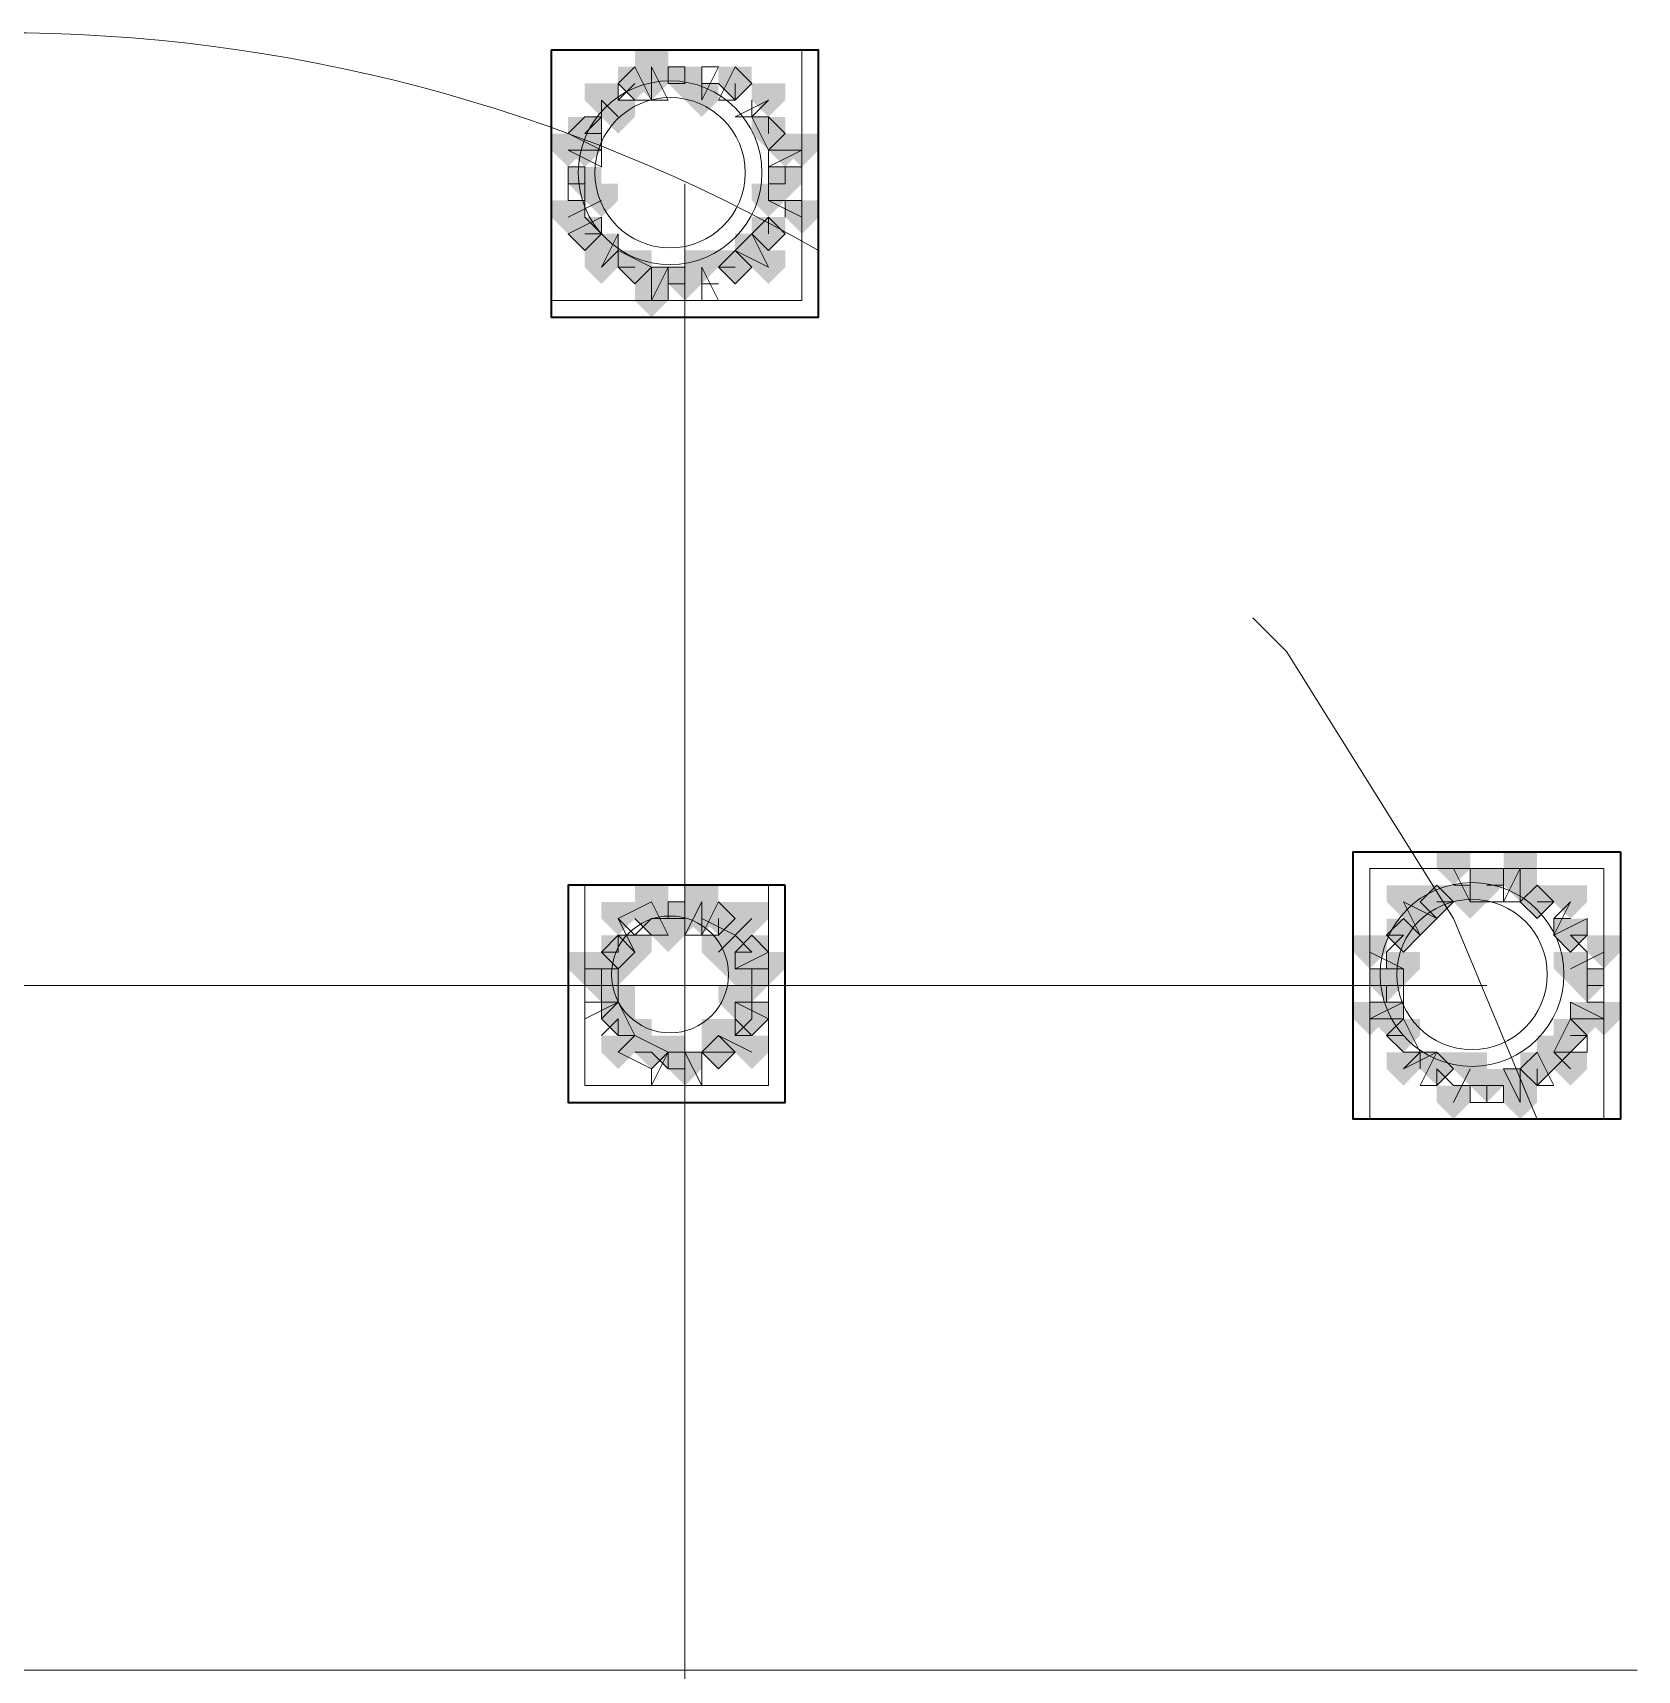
# Model space of a CAD drawing. Header units: millimetres. Extents: x 2315 to 4619, y 1334 to 1897.
# Drawn here: x 4032.16 to 4038.02, y 1541.7 to 1547.68 of the extents above; entities that cross this region are included whole.
import ezdxf

# ---------------------------------------------------------------- set-up
doc = ezdxf.new("R2010")
doc.units = ezdxf.units.MM
for name, color, linetype, true_color in [('PDF_10', 7, 'Continuous', 0x00b85c), ('PDF_AXIS', 7, 'Continuous', 0x00b85c), ('PDF_柱构件', 7, 'Continuous', 0x00b85c), ('PDF_转运站初步方案', 7, 'Continuous', 0x00b85c)]:
    doc.layers.add(name, color=color, linetype=linetype, true_color=true_color)
doc.layers.add('PDF_中心线层', color=1, linetype='Continuous')
doc.layers.add('PDF_粗实线层', color=7, linetype='Continuous')

msp = doc.modelspace()

# ---------------------------------------------------------------- hatches: boundary and pattern name
at = {"layer": 'PDF_10', "transparency": 33554559}
for points in [[(4034.3566, 1547.5601), (4034.2955, 1547.5601), (4034.2955, 1547.499), (4034.3566, 1547.4379), (4034.4177, 1547.499), (4034.4177, 1547.5601)], [(4034.3566, 1547.5601), (4034.2955, 1547.5601), (4034.2955, 1547.499), (4034.3566, 1547.4379), (4034.4177, 1547.499), (4034.4177, 1547.5601)], [(4034.5399, 1547.5601), (4034.4788, 1547.5601), (4034.4788, 1547.499), (4034.5399, 1547.4379), (4034.6009, 1547.499), (4034.6009, 1547.5601)], [(4034.5399, 1547.5601), (4034.4788, 1547.5601), (4034.4788, 1547.499), (4034.5399, 1547.4379), (4034.6009, 1547.499), (4034.6009, 1547.5601)], [(4034.7231, 1547.5601), (4034.662, 1547.5601), (4034.662, 1547.499), (4034.7231, 1547.4379), (4034.7842, 1547.499), (4034.7842, 1547.5601)], [(4034.7231, 1547.5601), (4034.662, 1547.5601), (4034.662, 1547.499), (4034.7231, 1547.4379), (4034.7842, 1547.499), (4034.7842, 1547.5601)], [(4034.1734, 1547.3768), (4034.1123, 1547.3768), (4034.1123, 1547.3157), (4034.1734, 1547.2547), (4034.2345, 1547.3157), (4034.2345, 1547.3768)], [(4034.1734, 1547.3768), (4034.1123, 1547.3768), (4034.1123, 1547.3157), (4034.1734, 1547.2547), (4034.2345, 1547.3157), (4034.2345, 1547.3768)], [(4034.8453, 1547.3768), (4034.7842, 1547.3768), (4034.7842, 1547.3157), (4034.8453, 1547.2547), (4034.9064, 1547.3157), (4034.9064, 1547.3768)], [(4034.8453, 1547.3768), (4034.7842, 1547.3768), (4034.7842, 1547.3157), (4034.8453, 1547.2547), (4034.9064, 1547.3157), (4034.9064, 1547.3768)], [(4034.8453, 1547.3768), (4034.7842, 1547.3768), (4034.7842, 1547.3157), (4034.8453, 1547.2547), (4034.9064, 1547.3157), (4034.9064, 1547.3768)], [(4034.1734, 1547.1936), (4034.1123, 1547.1936), (4034.1123, 1547.1325), (4034.1734, 1547.0714), (4034.2345, 1547.1325), (4034.2345, 1547.1936)], [(4034.1734, 1547.1936), (4034.1123, 1547.1936), (4034.1123, 1547.1325), (4034.1734, 1547.0714), (4034.2345, 1547.1325), (4034.2345, 1547.1936)], [(4034.9064, 1547.1936), (4034.8453, 1547.1936), (4034.8453, 1547.1325), (4034.9064, 1547.0714), (4034.9674, 1547.1325), (4034.9674, 1547.1936)], [(4034.9064, 1547.1936), (4034.8453, 1547.1936), (4034.8453, 1547.1325), (4034.9064, 1547.0714), (4034.9674, 1547.1325), (4034.9674, 1547.1936)], [(4034.1734, 1547.0103), (4034.1123, 1547.0103), (4034.1123, 1546.9493), (4034.1734, 1546.8882), (4034.2345, 1546.9493), (4034.2345, 1547.0103)], [(4034.1734, 1547.0103), (4034.1123, 1547.0103), (4034.1123, 1546.9493), (4034.1734, 1546.8882), (4034.2345, 1546.9493), (4034.2345, 1547.0103)], [(4034.8453, 1547.0103), (4034.7842, 1547.0103), (4034.7842, 1546.9493), (4034.8453, 1546.8882), (4034.9064, 1546.9493), (4034.9064, 1547.0103)], [(4034.8453, 1547.0103), (4034.7842, 1547.0103), (4034.7842, 1546.9493), (4034.8453, 1546.8882), (4034.9064, 1546.9493), (4034.9064, 1547.0103)], [(4034.8453, 1547.0103), (4034.7842, 1547.0103), (4034.7842, 1546.9493), (4034.8453, 1546.8882), (4034.9064, 1546.9493), (4034.9064, 1547.0103)], [(4034.3566, 1546.8882), (4034.2955, 1546.8882), (4034.2955, 1546.8271), (4034.3566, 1546.766), (4034.4177, 1546.8271), (4034.4177, 1546.8882)], [(4034.3566, 1546.8882), (4034.2955, 1546.8882), (4034.2955, 1546.8271), (4034.3566, 1546.766), (4034.4177, 1546.8271), (4034.4177, 1546.8882)], [(4034.7231, 1546.8882), (4034.662, 1546.8882), (4034.662, 1546.8271), (4034.7231, 1546.766), (4034.7842, 1546.8271), (4034.7842, 1546.8882)], [(4034.7231, 1546.8882), (4034.662, 1546.8882), (4034.662, 1546.8271), (4034.7231, 1546.766), (4034.7842, 1546.8271), (4034.7842, 1546.8882)], [(4034.7231, 1546.8882), (4034.662, 1546.8882), (4034.662, 1546.8271), (4034.7231, 1546.766), (4034.7842, 1546.8271), (4034.7842, 1546.8882)], [(4034.5399, 1546.8271), (4034.4788, 1546.8271), (4034.4788, 1546.766), (4034.5399, 1546.7049), (4034.6009, 1546.766), (4034.6009, 1546.8271)], [(4034.5399, 1546.8271), (4034.4788, 1546.8271), (4034.4788, 1546.766), (4034.5399, 1546.7049), (4034.6009, 1546.766), (4034.6009, 1546.8271)], [(4034.5399, 1546.8271), (4034.4788, 1546.8271), (4034.4788, 1546.766), (4034.5399, 1546.7049), (4034.6009, 1546.766), (4034.6009, 1546.8271)], [(4037.4718, 1544.6282), (4037.4107, 1544.6282), (4037.4107, 1544.5671), (4037.4718, 1544.506), (4037.5328, 1544.5671), (4037.5328, 1544.6282)], [(4037.4718, 1544.6282), (4037.4107, 1544.6282), (4037.4107, 1544.5671), (4037.4718, 1544.506), (4037.5328, 1544.5671), (4037.5328, 1544.6282)], [(4037.4718, 1544.6282), (4037.4107, 1544.6282), (4037.4107, 1544.5671), (4037.4718, 1544.506), (4037.5328, 1544.5671), (4037.5328, 1544.6282)], [(4037.2885, 1544.5671), (4037.2274, 1544.5671), (4037.2274, 1544.506), (4037.2885, 1544.4449), (4037.3496, 1544.506), (4037.3496, 1544.5671)], [(4037.2885, 1544.5671), (4037.2274, 1544.5671), (4037.2274, 1544.506), (4037.2885, 1544.4449), (4037.3496, 1544.506), (4037.3496, 1544.5671)], [(4037.2885, 1544.5671), (4037.2274, 1544.5671), (4037.2274, 1544.506), (4037.2885, 1544.4449), (4037.3496, 1544.506), (4037.3496, 1544.5671)], [(4037.655, 1544.5671), (4037.5939, 1544.5671), (4037.5939, 1544.506), (4037.655, 1544.4449), (4037.7161, 1544.506), (4037.7161, 1544.5671)], [(4037.655, 1544.5671), (4037.5939, 1544.5671), (4037.5939, 1544.506), (4037.655, 1544.4449), (4037.7161, 1544.506), (4037.7161, 1544.5671)], [(4037.655, 1544.5671), (4037.5939, 1544.5671), (4037.5939, 1544.506), (4037.655, 1544.4449), (4037.7161, 1544.506), (4037.7161, 1544.5671)], [(4034.4177, 1544.506), (4034.3566, 1544.506), (4034.3566, 1544.4449), (4034.4177, 1544.3839), (4034.4788, 1544.4449), (4034.4788, 1544.506)], [(4034.4177, 1544.506), (4034.3566, 1544.506), (4034.3566, 1544.4449), (4034.4177, 1544.3839), (4034.4788, 1544.4449), (4034.4788, 1544.506)], [(4034.5399, 1544.506), (4034.4788, 1544.506), (4034.4788, 1544.4449), (4034.5399, 1544.3839), (4034.6009, 1544.4449), (4034.6009, 1544.506)], [(4034.5399, 1544.506), (4034.4788, 1544.506), (4034.4788, 1544.4449), (4034.5399, 1544.3839), (4034.6009, 1544.4449), (4034.6009, 1544.506)], [(4034.662, 1544.506), (4034.6009, 1544.506), (4034.6009, 1544.4449), (4034.662, 1544.3839), (4034.7231, 1544.4449), (4034.7231, 1544.506)], [(4034.662, 1544.506), (4034.6009, 1544.506), (4034.6009, 1544.4449), (4034.662, 1544.3839), (4034.7231, 1544.4449), (4034.7231, 1544.506)], [(4037.1664, 1544.4449), (4037.1053, 1544.4449), (4037.1053, 1544.3839), (4037.1664, 1544.3228), (4037.2274, 1544.3839), (4037.2274, 1544.4449)], [(4037.1664, 1544.4449), (4037.1053, 1544.4449), (4037.1053, 1544.3839), (4037.1664, 1544.3228), (4037.2274, 1544.3839), (4037.2274, 1544.4449)], [(4037.7772, 1544.4449), (4037.7161, 1544.4449), (4037.7161, 1544.3839), (4037.7772, 1544.3228), (4037.8382, 1544.3839), (4037.8382, 1544.4449)], [(4037.7772, 1544.4449), (4037.7161, 1544.4449), (4037.7161, 1544.3839), (4037.7772, 1544.3228), (4037.8382, 1544.3839), (4037.8382, 1544.4449)], [(4034.2955, 1544.3839), (4034.2345, 1544.3839), (4034.2345, 1544.3228), (4034.2955, 1544.2617), (4034.3566, 1544.3228), (4034.3566, 1544.3839)], [(4034.2955, 1544.3839), (4034.2345, 1544.3839), (4034.2345, 1544.3228), (4034.2955, 1544.2617), (4034.3566, 1544.3228), (4034.3566, 1544.3839)], [(4034.7842, 1544.3839), (4034.7231, 1544.3839), (4034.7231, 1544.3228), (4034.7842, 1544.2617), (4034.8453, 1544.3228), (4034.8453, 1544.3839)], [(4034.7842, 1544.3839), (4034.7231, 1544.3839), (4034.7231, 1544.3228), (4034.7842, 1544.2617), (4034.8453, 1544.3228), (4034.8453, 1544.3839)], [(4034.2345, 1544.2617), (4034.1734, 1544.2617), (4034.1734, 1544.2006), (4034.2345, 1544.1395), (4034.2955, 1544.2006), (4034.2955, 1544.2617)], [(4034.2345, 1544.2617), (4034.1734, 1544.2617), (4034.1734, 1544.2006), (4034.2345, 1544.1395), (4034.2955, 1544.2006), (4034.2955, 1544.2617)], [(4034.7842, 1544.2617), (4034.7231, 1544.2617), (4034.7231, 1544.2006), (4034.7842, 1544.1395), (4034.8453, 1544.2006), (4034.8453, 1544.2617)], [(4034.7842, 1544.2617), (4034.7231, 1544.2617), (4034.7231, 1544.2006), (4034.7842, 1544.1395), (4034.8453, 1544.2006), (4034.8453, 1544.2617)], [(4037.1053, 1544.2617), (4037.0442, 1544.2617), (4037.0442, 1544.2006), (4037.1053, 1544.1395), (4037.1664, 1544.2006), (4037.1664, 1544.2617)], [(4037.1053, 1544.2617), (4037.0442, 1544.2617), (4037.0442, 1544.2006), (4037.1053, 1544.1395), (4037.1664, 1544.2006), (4037.1664, 1544.2617)], [(4037.1053, 1544.2617), (4037.0442, 1544.2617), (4037.0442, 1544.2006), (4037.1053, 1544.1395), (4037.1664, 1544.2006), (4037.1664, 1544.2617)], [(4037.8382, 1544.2617), (4037.7772, 1544.2617), (4037.7772, 1544.2006), (4037.8382, 1544.1395), (4037.8993, 1544.2006), (4037.8993, 1544.2617)], [(4037.8382, 1544.2617), (4037.7772, 1544.2617), (4037.7772, 1544.2006), (4037.8382, 1544.1395), (4037.8993, 1544.2006), (4037.8993, 1544.2617)], [(4034.2955, 1544.1395), (4034.2345, 1544.1395), (4034.2345, 1544.0784), (4034.2955, 1544.0174), (4034.3566, 1544.0784), (4034.3566, 1544.1395)], [(4034.2955, 1544.1395), (4034.2345, 1544.1395), (4034.2345, 1544.0784), (4034.2955, 1544.0174), (4034.3566, 1544.0784), (4034.3566, 1544.1395)], [(4034.7842, 1544.1395), (4034.7231, 1544.1395), (4034.7231, 1544.0784), (4034.7842, 1544.0174), (4034.8453, 1544.0784), (4034.8453, 1544.1395)], [(4034.7842, 1544.1395), (4034.7231, 1544.1395), (4034.7231, 1544.0784), (4034.7842, 1544.0174), (4034.8453, 1544.0784), (4034.8453, 1544.1395)], [(4037.1664, 1544.0784), (4037.1053, 1544.0784), (4037.1053, 1544.0174), (4037.1664, 1543.9563), (4037.2274, 1544.0174), (4037.2274, 1544.0784)], [(4037.1664, 1544.0784), (4037.1053, 1544.0784), (4037.1053, 1544.0174), (4037.1664, 1543.9563), (4037.2274, 1544.0174), (4037.2274, 1544.0784)], [(4037.7772, 1544.0784), (4037.7161, 1544.0784), (4037.7161, 1544.0174), (4037.7772, 1543.9563), (4037.8382, 1544.0174), (4037.8382, 1544.0784)], [(4037.7772, 1544.0784), (4037.7161, 1544.0784), (4037.7161, 1544.0174), (4037.7772, 1543.9563), (4037.8382, 1544.0174), (4037.8382, 1544.0784)], [(4034.4177, 1544.0174), (4034.3566, 1544.0174), (4034.3566, 1543.9563), (4034.4177, 1543.8952), (4034.4788, 1543.9563), (4034.4788, 1544.0174)], [(4034.4177, 1544.0174), (4034.3566, 1544.0174), (4034.3566, 1543.9563), (4034.4177, 1543.8952), (4034.4788, 1543.9563), (4034.4788, 1544.0174)], [(4034.662, 1544.0174), (4034.6009, 1544.0174), (4034.6009, 1543.9563), (4034.662, 1543.8952), (4034.7231, 1543.9563), (4034.7231, 1544.0174)], [(4034.662, 1544.0174), (4034.6009, 1544.0174), (4034.6009, 1543.9563), (4034.662, 1543.8952), (4034.7231, 1543.9563), (4034.7231, 1544.0174)], [(4034.662, 1544.0174), (4034.6009, 1544.0174), (4034.6009, 1543.9563), (4034.662, 1543.8952), (4034.7231, 1543.9563), (4034.7231, 1544.0174)], [(4034.5399, 1543.9563), (4034.4788, 1543.9563), (4034.4788, 1543.8952), (4034.5399, 1543.8341), (4034.6009, 1543.8952), (4034.6009, 1543.9563)], [(4034.5399, 1543.9563), (4034.4788, 1543.9563), (4034.4788, 1543.8952), (4034.5399, 1543.8341), (4034.6009, 1543.8952), (4034.6009, 1543.9563)], [(4037.2885, 1543.9563), (4037.2274, 1543.9563), (4037.2274, 1543.8952), (4037.2885, 1543.8341), (4037.3496, 1543.8952), (4037.3496, 1543.9563)], [(4037.2885, 1543.9563), (4037.2274, 1543.9563), (4037.2274, 1543.8952), (4037.2885, 1543.8341), (4037.3496, 1543.8952), (4037.3496, 1543.9563)], [(4037.655, 1543.9563), (4037.5939, 1543.9563), (4037.5939, 1543.8952), (4037.655, 1543.8341), (4037.7161, 1543.8952), (4037.7161, 1543.9563)], [(4037.655, 1543.9563), (4037.5939, 1543.9563), (4037.5939, 1543.8952), (4037.655, 1543.8341), (4037.7161, 1543.8952), (4037.7161, 1543.9563)], [(4037.4718, 1543.8952), (4037.4107, 1543.8952), (4037.4107, 1543.8341), (4037.4718, 1543.773), (4037.5328, 1543.8341), (4037.5328, 1543.8952)], [(4037.4718, 1543.8952), (4037.4107, 1543.8952), (4037.4107, 1543.8341), (4037.4718, 1543.773), (4037.5328, 1543.8341), (4037.5328, 1543.8952)]]:
    msp.add_hatch(color=256, dxfattribs=at).paths.add_polyline_path(points)
at = {"layer": 'PDF_柱构件', "transparency": 33554559}
for points in [[(4034.4177, 1547.6211), (4034.3566, 1547.6211), (4034.3566, 1547.5601), (4034.4177, 1547.499), (4034.4788, 1547.5601), (4034.4788, 1547.6211)], [(4034.4177, 1547.5601), (4034.3566, 1547.5601), (4034.3566, 1547.499), (4034.4177, 1547.4379), (4034.4788, 1547.499), (4034.4788, 1547.5601)], [(4034.2345, 1547.499), (4034.1734, 1547.499), (4034.1734, 1547.4379), (4034.2345, 1547.3768), (4034.2955, 1547.4379), (4034.2955, 1547.499)], [(4034.6009, 1547.499), (4034.5399, 1547.499), (4034.5399, 1547.4379), (4034.6009, 1547.3768), (4034.662, 1547.4379), (4034.662, 1547.499)], [(4034.8453, 1547.499), (4034.7842, 1547.499), (4034.7842, 1547.4379), (4034.8453, 1547.3768), (4034.9064, 1547.4379), (4034.9064, 1547.499)], [(4034.2955, 1547.4379), (4034.2345, 1547.4379), (4034.2345, 1547.3768), (4034.2955, 1547.3157), (4034.3566, 1547.3768), (4034.3566, 1547.4379)], [(4034.1123, 1547.3157), (4034.0512, 1547.3157), (4034.0512, 1547.2547), (4034.1123, 1547.1936), (4034.1734, 1547.2547), (4034.1734, 1547.3157)], [(4034.1734, 1547.3157), (4034.1123, 1547.3157), (4034.1123, 1547.2547), (4034.1734, 1547.1936), (4034.2345, 1547.2547), (4034.2345, 1547.3157)], [(4034.9064, 1547.3157), (4034.8453, 1547.3157), (4034.8453, 1547.2547), (4034.9064, 1547.1936), (4034.9674, 1547.2547), (4034.9674, 1547.3157)], [(4034.9674, 1547.3157), (4034.9064, 1547.3157), (4034.9064, 1547.2547), (4034.9674, 1547.1936), (4035.0285, 1547.2547), (4035.0285, 1547.3157)], [(4034.2345, 1547.1325), (4034.1734, 1547.1325), (4034.1734, 1547.0714), (4034.2345, 1547.0103), (4034.2955, 1547.0714), (4034.2955, 1547.1325)], [(4034.8453, 1547.1325), (4034.7842, 1547.1325), (4034.7842, 1547.0714), (4034.8453, 1547.0103), (4034.9064, 1547.0714), (4034.9064, 1547.1325)], [(4034.1123, 1547.0714), (4034.0512, 1547.0714), (4034.0512, 1547.0103), (4034.1123, 1546.9493), (4034.1734, 1547.0103), (4034.1734, 1547.0714)], [(4034.9674, 1547.0714), (4034.9064, 1547.0714), (4034.9064, 1547.0103), (4034.9674, 1546.9493), (4035.0285, 1547.0103), (4035.0285, 1547.0714)], [(4034.2345, 1546.9493), (4034.1734, 1546.9493), (4034.1734, 1546.8882), (4034.2345, 1546.8271), (4034.2955, 1546.8882), (4034.2955, 1546.9493)], [(4034.7842, 1546.9493), (4034.7231, 1546.9493), (4034.7231, 1546.8882), (4034.7842, 1546.8271), (4034.8453, 1546.8882), (4034.8453, 1546.9493)], [(4034.2345, 1546.8882), (4034.1734, 1546.8882), (4034.1734, 1546.8271), (4034.2345, 1546.766), (4034.2955, 1546.8271), (4034.2955, 1546.8882)], [(4034.6009, 1546.8882), (4034.5399, 1546.8882), (4034.5399, 1546.8271), (4034.6009, 1546.766), (4034.662, 1546.8271), (4034.662, 1546.8882)], [(4034.8453, 1546.8882), (4034.7842, 1546.8882), (4034.7842, 1546.8271), (4034.8453, 1546.766), (4034.9064, 1546.8271), (4034.9064, 1546.8882)], [(4034.4177, 1546.8271), (4034.3566, 1546.8271), (4034.3566, 1546.766), (4034.4177, 1546.7049), (4034.4788, 1546.766), (4034.4788, 1546.8271)], [(4034.4177, 1546.766), (4034.3566, 1546.766), (4034.3566, 1546.7049), (4034.4177, 1546.6439), (4034.4788, 1546.7049), (4034.4788, 1546.766)], [(4037.3496, 1544.6893), (4037.2885, 1544.6893), (4037.2885, 1544.6282), (4037.3496, 1544.5671), (4037.4107, 1544.6282), (4037.4107, 1544.6893)], [(4037.5939, 1544.6893), (4037.5328, 1544.6893), (4037.5328, 1544.6282), (4037.5939, 1544.5671), (4037.655, 1544.6282), (4037.655, 1544.6893)], [(4037.5939, 1544.6282), (4037.5328, 1544.6282), (4037.5328, 1544.5671), (4037.5939, 1544.506), (4037.655, 1544.5671), (4037.655, 1544.6282)], [(4034.4177, 1544.5671), (4034.3566, 1544.5671), (4034.3566, 1544.506), (4034.4177, 1544.4449), (4034.4788, 1544.506), (4034.4788, 1544.5671)], [(4034.6009, 1544.5671), (4034.5399, 1544.5671), (4034.5399, 1544.506), (4034.6009, 1544.4449), (4034.662, 1544.506), (4034.662, 1544.5671)], [(4037.1664, 1544.5671), (4037.1053, 1544.5671), (4037.1053, 1544.506), (4037.1664, 1544.4449), (4037.2274, 1544.506), (4037.2274, 1544.5671)], [(4037.4107, 1544.5671), (4037.3496, 1544.5671), (4037.3496, 1544.506), (4037.4107, 1544.4449), (4037.4718, 1544.506), (4037.4718, 1544.5671)], [(4037.7772, 1544.5671), (4037.7161, 1544.5671), (4037.7161, 1544.506), (4037.7772, 1544.4449), (4037.8382, 1544.506), (4037.8382, 1544.5671)], [(4034.2955, 1544.506), (4034.2345, 1544.506), (4034.2345, 1544.4449), (4034.2955, 1544.3839), (4034.3566, 1544.4449), (4034.3566, 1544.506)], [(4034.6009, 1544.506), (4034.5399, 1544.506), (4034.5399, 1544.4449), (4034.6009, 1544.3839), (4034.662, 1544.4449), (4034.662, 1544.506)], [(4034.7842, 1544.506), (4034.7231, 1544.506), (4034.7231, 1544.4449), (4034.7842, 1544.3839), (4034.8453, 1544.4449), (4034.8453, 1544.506)], [(4037.2274, 1544.506), (4037.1664, 1544.506), (4037.1664, 1544.4449), (4037.2274, 1544.3839), (4037.2885, 1544.4449), (4037.2885, 1544.506)], [(4034.4788, 1544.4449), (4034.4177, 1544.4449), (4034.4177, 1544.3839), (4034.4788, 1544.3228), (4034.5399, 1544.3839), (4034.5399, 1544.4449)], [(4034.7231, 1544.4449), (4034.662, 1544.4449), (4034.662, 1544.3839), (4034.7231, 1544.3228), (4034.7842, 1544.3839), (4034.7842, 1544.4449)], [(4034.3566, 1544.3839), (4034.2955, 1544.3839), (4034.2955, 1544.3228), (4034.3566, 1544.2617), (4034.4177, 1544.3228), (4034.4177, 1544.3839)], [(4034.662, 1544.3839), (4034.6009, 1544.3839), (4034.6009, 1544.3228), (4034.662, 1544.2617), (4034.7231, 1544.3228), (4034.7231, 1544.3839)], [(4037.0442, 1544.3839), (4036.9831, 1544.3839), (4036.9831, 1544.3228), (4037.0442, 1544.2617), (4037.1053, 1544.3228), (4037.1053, 1544.3839)], [(4037.8993, 1544.3839), (4037.8382, 1544.3839), (4037.8382, 1544.3228), (4037.8993, 1544.2617), (4037.9604, 1544.3228), (4037.9604, 1544.3839)], [(4034.1734, 1544.3228), (4034.1123, 1544.3228), (4034.1123, 1544.2617), (4034.1734, 1544.2006), (4034.2345, 1544.2617), (4034.2345, 1544.3228)], [(4034.2345, 1544.3228), (4034.1734, 1544.3228), (4034.1734, 1544.2617), (4034.2345, 1544.2006), (4034.2955, 1544.2617), (4034.2955, 1544.3228)], [(4034.2955, 1544.3228), (4034.2345, 1544.3228), (4034.2345, 1544.2617), (4034.2955, 1544.2006), (4034.3566, 1544.2617), (4034.3566, 1544.3228)], [(4034.7231, 1544.3228), (4034.662, 1544.3228), (4034.662, 1544.2617), (4034.7231, 1544.2006), (4034.7842, 1544.2617), (4034.7842, 1544.3228)], [(4034.7842, 1544.3228), (4034.7231, 1544.3228), (4034.7231, 1544.2617), (4034.7842, 1544.2006), (4034.8453, 1544.2617), (4034.8453, 1544.3228)], [(4034.8453, 1544.3228), (4034.7842, 1544.3228), (4034.7842, 1544.2617), (4034.8453, 1544.2006), (4034.9064, 1544.2617), (4034.9064, 1544.3228)], [(4037.1664, 1544.3228), (4037.1053, 1544.3228), (4037.1053, 1544.2617), (4037.1664, 1544.2006), (4037.2274, 1544.2617), (4037.2274, 1544.3228)], [(4037.7772, 1544.3228), (4037.7161, 1544.3228), (4037.7161, 1544.2617), (4037.7772, 1544.2006), (4037.8382, 1544.2617), (4037.8382, 1544.3228)], [(4034.2955, 1544.2006), (4034.2345, 1544.2006), (4034.2345, 1544.1395), (4034.2955, 1544.0784), (4034.3566, 1544.1395), (4034.3566, 1544.2006)], [(4034.7231, 1544.2006), (4034.662, 1544.2006), (4034.662, 1544.1395), (4034.7231, 1544.0784), (4034.7842, 1544.1395), (4034.7842, 1544.2006)], [(4037.0442, 1544.1395), (4036.9831, 1544.1395), (4036.9831, 1544.0784), (4037.0442, 1544.0174), (4037.1053, 1544.0784), (4037.1053, 1544.1395)], [(4037.1053, 1544.1395), (4037.0442, 1544.1395), (4037.0442, 1544.0784), (4037.1053, 1544.0174), (4037.1664, 1544.0784), (4037.1664, 1544.1395)], [(4037.8382, 1544.1395), (4037.7772, 1544.1395), (4037.7772, 1544.0784), (4037.8382, 1544.0174), (4037.8993, 1544.0784), (4037.8993, 1544.1395)], [(4037.8993, 1544.1395), (4037.8382, 1544.1395), (4037.8382, 1544.0784), (4037.8993, 1544.0174), (4037.9604, 1544.0784), (4037.9604, 1544.1395)], [(4034.3566, 1544.0784), (4034.2955, 1544.0784), (4034.2955, 1544.0174), (4034.3566, 1543.9563), (4034.4177, 1544.0174), (4034.4177, 1544.0784)], [(4034.662, 1544.0784), (4034.6009, 1544.0784), (4034.6009, 1544.0174), (4034.662, 1543.9563), (4034.7231, 1544.0174), (4034.7231, 1544.0784)], [(4034.7231, 1544.0784), (4034.662, 1544.0784), (4034.662, 1544.0174), (4034.7231, 1543.9563), (4034.7842, 1544.0174), (4034.7842, 1544.0784)], [(4034.2955, 1544.0174), (4034.2345, 1544.0174), (4034.2345, 1543.9563), (4034.2955, 1543.8952), (4034.3566, 1543.9563), (4034.3566, 1544.0174)], [(4034.4788, 1544.0174), (4034.4177, 1544.0174), (4034.4177, 1543.9563), (4034.4788, 1543.8952), (4034.5399, 1543.9563), (4034.5399, 1544.0174)], [(4034.7842, 1544.0174), (4034.7231, 1544.0174), (4034.7231, 1543.9563), (4034.7842, 1543.8952), (4034.8453, 1543.9563), (4034.8453, 1544.0174)], [(4037.7161, 1544.0174), (4037.655, 1544.0174), (4037.655, 1543.9563), (4037.7161, 1543.8952), (4037.7772, 1543.9563), (4037.7772, 1544.0174)], [(4037.1664, 1543.9563), (4037.1053, 1543.9563), (4037.1053, 1543.8952), (4037.1664, 1543.8341), (4037.2274, 1543.8952), (4037.2274, 1543.9563)], [(4037.4107, 1543.9563), (4037.3496, 1543.9563), (4037.3496, 1543.8952), (4037.4107, 1543.8341), (4037.4718, 1543.8952), (4037.4718, 1543.9563)], [(4037.7772, 1543.9563), (4037.7161, 1543.9563), (4037.7161, 1543.8952), (4037.7772, 1543.8341), (4037.8382, 1543.8952), (4037.8382, 1543.9563)], [(4037.5939, 1543.8952), (4037.5328, 1543.8952), (4037.5328, 1543.8341), (4037.5939, 1543.773), (4037.655, 1543.8341), (4037.655, 1543.8952)], [(4037.3496, 1543.8341), (4037.2885, 1543.8341), (4037.2885, 1543.773), (4037.3496, 1543.712), (4037.4107, 1543.773), (4037.4107, 1543.8341)], [(4037.5939, 1543.8341), (4037.5328, 1543.8341), (4037.5328, 1543.773), (4037.5939, 1543.712), (4037.655, 1543.773), (4037.655, 1543.8341)]]:
    msp.add_hatch(color=256, dxfattribs=at).paths.add_polyline_path(points)
at = {"layer": 'PDF_转运站初步方案', "transparency": 33554559}
for points in [[(4034.3566, 1547.5601), (4034.2955, 1547.5601), (4034.2955, 1547.499), (4034.3566, 1547.4379), (4034.4177, 1547.499), (4034.4177, 1547.5601)], [(4034.3566, 1547.5601), (4034.2955, 1547.5601), (4034.2955, 1547.499), (4034.3566, 1547.4379), (4034.4177, 1547.499), (4034.4177, 1547.5601)], [(4034.5399, 1547.5601), (4034.4788, 1547.5601), (4034.4788, 1547.499), (4034.5399, 1547.4379), (4034.6009, 1547.499), (4034.6009, 1547.5601)], [(4034.5399, 1547.5601), (4034.4788, 1547.5601), (4034.4788, 1547.499), (4034.5399, 1547.4379), (4034.6009, 1547.499), (4034.6009, 1547.5601)], [(4034.7231, 1547.5601), (4034.662, 1547.5601), (4034.662, 1547.499), (4034.7231, 1547.4379), (4034.7842, 1547.499), (4034.7842, 1547.5601)], [(4034.7231, 1547.5601), (4034.662, 1547.5601), (4034.662, 1547.499), (4034.7231, 1547.4379), (4034.7842, 1547.499), (4034.7842, 1547.5601)], [(4034.1734, 1547.3768), (4034.1123, 1547.3768), (4034.1123, 1547.3157), (4034.1734, 1547.2547), (4034.2345, 1547.3157), (4034.2345, 1547.3768)], [(4034.1734, 1547.3768), (4034.1123, 1547.3768), (4034.1123, 1547.3157), (4034.1734, 1547.2547), (4034.2345, 1547.3157), (4034.2345, 1547.3768)], [(4034.8453, 1547.3768), (4034.7842, 1547.3768), (4034.7842, 1547.3157), (4034.8453, 1547.2547), (4034.9064, 1547.3157), (4034.9064, 1547.3768)], [(4034.8453, 1547.3768), (4034.7842, 1547.3768), (4034.7842, 1547.3157), (4034.8453, 1547.2547), (4034.9064, 1547.3157), (4034.9064, 1547.3768)], [(4034.1734, 1547.1936), (4034.1123, 1547.1936), (4034.1123, 1547.1325), (4034.1734, 1547.0714), (4034.2345, 1547.1325), (4034.2345, 1547.1936)], [(4034.1734, 1547.1936), (4034.1123, 1547.1936), (4034.1123, 1547.1325), (4034.1734, 1547.0714), (4034.2345, 1547.1325), (4034.2345, 1547.1936)], [(4034.9064, 1547.1936), (4034.8453, 1547.1936), (4034.8453, 1547.1325), (4034.9064, 1547.0714), (4034.9674, 1547.1325), (4034.9674, 1547.1936)], [(4034.9064, 1547.1936), (4034.8453, 1547.1936), (4034.8453, 1547.1325), (4034.9064, 1547.0714), (4034.9674, 1547.1325), (4034.9674, 1547.1936)], [(4034.1734, 1547.0103), (4034.1123, 1547.0103), (4034.1123, 1546.9493), (4034.1734, 1546.8882), (4034.2345, 1546.9493), (4034.2345, 1547.0103)], [(4034.1734, 1547.0103), (4034.1123, 1547.0103), (4034.1123, 1546.9493), (4034.1734, 1546.8882), (4034.2345, 1546.9493), (4034.2345, 1547.0103)], [(4034.8453, 1547.0103), (4034.7842, 1547.0103), (4034.7842, 1546.9493), (4034.8453, 1546.8882), (4034.9064, 1546.9493), (4034.9064, 1547.0103)], [(4034.8453, 1547.0103), (4034.7842, 1547.0103), (4034.7842, 1546.9493), (4034.8453, 1546.8882), (4034.9064, 1546.9493), (4034.9064, 1547.0103)], [(4034.3566, 1546.8882), (4034.2955, 1546.8882), (4034.2955, 1546.8271), (4034.3566, 1546.766), (4034.4177, 1546.8271), (4034.4177, 1546.8882)], [(4034.3566, 1546.8882), (4034.2955, 1546.8882), (4034.2955, 1546.8271), (4034.3566, 1546.766), (4034.4177, 1546.8271), (4034.4177, 1546.8882)], [(4034.7231, 1546.8882), (4034.662, 1546.8882), (4034.662, 1546.8271), (4034.7231, 1546.766), (4034.7842, 1546.8271), (4034.7842, 1546.8882)], [(4034.7231, 1546.8882), (4034.662, 1546.8882), (4034.662, 1546.8271), (4034.7231, 1546.766), (4034.7842, 1546.8271), (4034.7842, 1546.8882)], [(4034.5399, 1546.8271), (4034.4788, 1546.8271), (4034.4788, 1546.766), (4034.5399, 1546.7049), (4034.6009, 1546.766), (4034.6009, 1546.8271)], [(4034.5399, 1546.8271), (4034.4788, 1546.8271), (4034.4788, 1546.766), (4034.5399, 1546.7049), (4034.6009, 1546.766), (4034.6009, 1546.8271)], [(4037.4718, 1544.6282), (4037.4107, 1544.6282), (4037.4107, 1544.5671), (4037.4718, 1544.506), (4037.5328, 1544.5671), (4037.5328, 1544.6282)], [(4037.4718, 1544.6282), (4037.4107, 1544.6282), (4037.4107, 1544.5671), (4037.4718, 1544.506), (4037.5328, 1544.5671), (4037.5328, 1544.6282)], [(4037.2885, 1544.5671), (4037.2274, 1544.5671), (4037.2274, 1544.506), (4037.2885, 1544.4449), (4037.3496, 1544.506), (4037.3496, 1544.5671)], [(4037.2885, 1544.5671), (4037.2274, 1544.5671), (4037.2274, 1544.506), (4037.2885, 1544.4449), (4037.3496, 1544.506), (4037.3496, 1544.5671)], [(4037.655, 1544.5671), (4037.5939, 1544.5671), (4037.5939, 1544.506), (4037.655, 1544.4449), (4037.7161, 1544.506), (4037.7161, 1544.5671)], [(4037.655, 1544.5671), (4037.5939, 1544.5671), (4037.5939, 1544.506), (4037.655, 1544.4449), (4037.7161, 1544.506), (4037.7161, 1544.5671)], [(4034.4177, 1544.506), (4034.3566, 1544.506), (4034.3566, 1544.4449), (4034.4177, 1544.3839), (4034.4788, 1544.4449), (4034.4788, 1544.506)], [(4034.4177, 1544.506), (4034.3566, 1544.506), (4034.3566, 1544.4449), (4034.4177, 1544.3839), (4034.4788, 1544.4449), (4034.4788, 1544.506)], [(4034.5399, 1544.506), (4034.4788, 1544.506), (4034.4788, 1544.4449), (4034.5399, 1544.3839), (4034.6009, 1544.4449), (4034.6009, 1544.506)], [(4034.5399, 1544.506), (4034.4788, 1544.506), (4034.4788, 1544.4449), (4034.5399, 1544.3839), (4034.6009, 1544.4449), (4034.6009, 1544.506)], [(4034.662, 1544.506), (4034.6009, 1544.506), (4034.6009, 1544.4449), (4034.662, 1544.3839), (4034.7231, 1544.4449), (4034.7231, 1544.506)], [(4034.662, 1544.506), (4034.6009, 1544.506), (4034.6009, 1544.4449), (4034.662, 1544.3839), (4034.7231, 1544.4449), (4034.7231, 1544.506)], [(4037.1664, 1544.4449), (4037.1053, 1544.4449), (4037.1053, 1544.3839), (4037.1664, 1544.3228), (4037.2274, 1544.3839), (4037.2274, 1544.4449)], [(4037.1664, 1544.4449), (4037.1053, 1544.4449), (4037.1053, 1544.3839), (4037.1664, 1544.3228), (4037.2274, 1544.3839), (4037.2274, 1544.4449)], [(4037.7772, 1544.4449), (4037.7161, 1544.4449), (4037.7161, 1544.3839), (4037.7772, 1544.3228), (4037.8382, 1544.3839), (4037.8382, 1544.4449)], [(4037.7772, 1544.4449), (4037.7161, 1544.4449), (4037.7161, 1544.3839), (4037.7772, 1544.3228), (4037.8382, 1544.3839), (4037.8382, 1544.4449)], [(4034.2955, 1544.3839), (4034.2345, 1544.3839), (4034.2345, 1544.3228), (4034.2955, 1544.2617), (4034.3566, 1544.3228), (4034.3566, 1544.3839)], [(4034.2955, 1544.3839), (4034.2345, 1544.3839), (4034.2345, 1544.3228), (4034.2955, 1544.2617), (4034.3566, 1544.3228), (4034.3566, 1544.3839)], [(4034.7842, 1544.3839), (4034.7231, 1544.3839), (4034.7231, 1544.3228), (4034.7842, 1544.2617), (4034.8453, 1544.3228), (4034.8453, 1544.3839)], [(4034.7842, 1544.3839), (4034.7231, 1544.3839), (4034.7231, 1544.3228), (4034.7842, 1544.2617), (4034.8453, 1544.3228), (4034.8453, 1544.3839)], [(4034.2345, 1544.2617), (4034.1734, 1544.2617), (4034.1734, 1544.2006), (4034.2345, 1544.1395), (4034.2955, 1544.2006), (4034.2955, 1544.2617)], [(4034.2345, 1544.2617), (4034.1734, 1544.2617), (4034.1734, 1544.2006), (4034.2345, 1544.1395), (4034.2955, 1544.2006), (4034.2955, 1544.2617)], [(4034.7842, 1544.2617), (4034.7231, 1544.2617), (4034.7231, 1544.2006), (4034.7842, 1544.1395), (4034.8453, 1544.2006), (4034.8453, 1544.2617)], [(4034.7842, 1544.2617), (4034.7231, 1544.2617), (4034.7231, 1544.2006), (4034.7842, 1544.1395), (4034.8453, 1544.2006), (4034.8453, 1544.2617)], [(4037.1053, 1544.2617), (4037.0442, 1544.2617), (4037.0442, 1544.2006), (4037.1053, 1544.1395), (4037.1664, 1544.2006), (4037.1664, 1544.2617)], [(4037.1053, 1544.2617), (4037.0442, 1544.2617), (4037.0442, 1544.2006), (4037.1053, 1544.1395), (4037.1664, 1544.2006), (4037.1664, 1544.2617)], [(4037.8382, 1544.2617), (4037.7772, 1544.2617), (4037.7772, 1544.2006), (4037.8382, 1544.1395), (4037.8993, 1544.2006), (4037.8993, 1544.2617)], [(4037.8382, 1544.2617), (4037.7772, 1544.2617), (4037.7772, 1544.2006), (4037.8382, 1544.1395), (4037.8993, 1544.2006), (4037.8993, 1544.2617)], [(4034.2955, 1544.1395), (4034.2345, 1544.1395), (4034.2345, 1544.0784), (4034.2955, 1544.0174), (4034.3566, 1544.0784), (4034.3566, 1544.1395)], [(4034.2955, 1544.1395), (4034.2345, 1544.1395), (4034.2345, 1544.0784), (4034.2955, 1544.0174), (4034.3566, 1544.0784), (4034.3566, 1544.1395)], [(4034.7842, 1544.1395), (4034.7231, 1544.1395), (4034.7231, 1544.0784), (4034.7842, 1544.0174), (4034.8453, 1544.0784), (4034.8453, 1544.1395)], [(4034.7842, 1544.1395), (4034.7231, 1544.1395), (4034.7231, 1544.0784), (4034.7842, 1544.0174), (4034.8453, 1544.0784), (4034.8453, 1544.1395)], [(4037.1664, 1544.0784), (4037.1053, 1544.0784), (4037.1053, 1544.0174), (4037.1664, 1543.9563), (4037.2274, 1544.0174), (4037.2274, 1544.0784)], [(4037.1664, 1544.0784), (4037.1053, 1544.0784), (4037.1053, 1544.0174), (4037.1664, 1543.9563), (4037.2274, 1544.0174), (4037.2274, 1544.0784)], [(4037.7772, 1544.0784), (4037.7161, 1544.0784), (4037.7161, 1544.0174), (4037.7772, 1543.9563), (4037.8382, 1544.0174), (4037.8382, 1544.0784)], [(4037.7772, 1544.0784), (4037.7161, 1544.0784), (4037.7161, 1544.0174), (4037.7772, 1543.9563), (4037.8382, 1544.0174), (4037.8382, 1544.0784)], [(4034.4177, 1544.0174), (4034.3566, 1544.0174), (4034.3566, 1543.9563), (4034.4177, 1543.8952), (4034.4788, 1543.9563), (4034.4788, 1544.0174)], [(4034.4177, 1544.0174), (4034.3566, 1544.0174), (4034.3566, 1543.9563), (4034.4177, 1543.8952), (4034.4788, 1543.9563), (4034.4788, 1544.0174)], [(4034.662, 1544.0174), (4034.6009, 1544.0174), (4034.6009, 1543.9563), (4034.662, 1543.8952), (4034.7231, 1543.9563), (4034.7231, 1544.0174)], [(4034.662, 1544.0174), (4034.6009, 1544.0174), (4034.6009, 1543.9563), (4034.662, 1543.8952), (4034.7231, 1543.9563), (4034.7231, 1544.0174)], [(4034.5399, 1543.9563), (4034.4788, 1543.9563), (4034.4788, 1543.8952), (4034.5399, 1543.8341), (4034.6009, 1543.8952), (4034.6009, 1543.9563)], [(4034.5399, 1543.9563), (4034.4788, 1543.9563), (4034.4788, 1543.8952), (4034.5399, 1543.8341), (4034.6009, 1543.8952), (4034.6009, 1543.9563)], [(4037.2885, 1543.9563), (4037.2274, 1543.9563), (4037.2274, 1543.8952), (4037.2885, 1543.8341), (4037.3496, 1543.8952), (4037.3496, 1543.9563)], [(4037.2885, 1543.9563), (4037.2274, 1543.9563), (4037.2274, 1543.8952), (4037.2885, 1543.8341), (4037.3496, 1543.8952), (4037.3496, 1543.9563)], [(4037.655, 1543.9563), (4037.5939, 1543.9563), (4037.5939, 1543.8952), (4037.655, 1543.8341), (4037.7161, 1543.8952), (4037.7161, 1543.9563)], [(4037.655, 1543.9563), (4037.5939, 1543.9563), (4037.5939, 1543.8952), (4037.655, 1543.8341), (4037.7161, 1543.8952), (4037.7161, 1543.9563)], [(4037.4718, 1543.8952), (4037.4107, 1543.8952), (4037.4107, 1543.8341), (4037.4718, 1543.773), (4037.5328, 1543.8341), (4037.5328, 1543.8952)], [(4037.4718, 1543.8952), (4037.4107, 1543.8952), (4037.4107, 1543.8341), (4037.4718, 1543.773), (4037.5328, 1543.8341), (4037.5328, 1543.8952)]]:
    msp.add_hatch(color=256, dxfattribs=at).paths.add_polyline_path(points)

# ---------------------------------------------------------------- linework, layer by layer
at = {"layer": 'PDF_10', "lineweight": 18}
for points in [[(4034.4788, 1547.499), (4034.5399, 1547.499), (4034.5399, 1547.5601)], [(4034.2955, 1547.4379), (4034.3566, 1547.499)], [(4034.3566, 1547.4379), (4034.2955, 1547.499)], [(4034.662, 1547.499), (4034.7231, 1547.4379), (4034.7231, 1547.499)], [(4034.2345, 1547.3157), (4034.1734, 1547.3157), (4034.2345, 1547.3768)], [(4034.8453, 1547.3768), (4034.8453, 1547.3157)], [(4034.1123, 1547.1325), (4034.1734, 1547.1325), (4034.1734, 1547.1936)], [(4034.9064, 1547.1936), (4034.9064, 1547.1325), (4034.8453, 1547.1325)], [(4034.1734, 1546.9493), (4034.2345, 1546.9493), (4034.1734, 1547.0103)], [(4034.8453, 1547.0103), (4034.8453, 1546.9493)], [(4034.2955, 1546.8271), (4034.3566, 1546.8271), (4034.2955, 1546.8271)], [(4034.7231, 1546.8271), (4034.662, 1546.8271)], [(4034.5399, 1546.766), (4034.4788, 1546.766)], [(4037.5328, 1544.5671), (4037.4718, 1544.5671)], [(4034.5399, 1544.506), (4034.5399, 1544.4449), (4034.4788, 1544.4449)], [(4037.3496, 1544.506), (4037.2885, 1544.506)], [(4037.7161, 1544.506), (4037.655, 1544.506)], [(4034.4177, 1544.4449), (4034.3566, 1544.3839)], [(4034.4177, 1544.3839), (4034.3566, 1544.4449)], [(4034.7231, 1544.3228), (4034.7842, 1544.3228), (4034.7231, 1544.3839), (4034.6009, 1544.4449)], [(4034.662, 1544.3839), (4034.662, 1544.4449)], [(4034.2955, 1544.3839), (4034.2955, 1544.3228), (4034.2345, 1544.3228)], [(4037.1053, 1544.3839), (4037.1664, 1544.3839), (4037.1053, 1544.3228)], [(4037.8382, 1544.3228), (4037.7772, 1544.3839), (4037.8382, 1544.3839)], [(4034.2955, 1544.2006), (4034.2345, 1544.2006), (4034.2345, 1544.1395)], [(4034.7842, 1544.1395), (4034.7842, 1544.2006), (4034.8453, 1544.2006)], [(4037.1053, 1544.2006), (4037.1053, 1544.1395)], [(4037.8382, 1544.1395), (4037.8382, 1544.2006), (4037.8993, 1544.2006)], [(4034.2345, 1544.0174), (4034.2955, 1544.0784), (4034.2955, 1544.0174)], [(4034.7231, 1544.0174), (4034.7842, 1544.0784)], [(4034.7231, 1544.0784), (4034.7842, 1544.0174)], [(4037.1664, 1544.0174), (4037.1053, 1544.0174), (4037.1664, 1543.9563)], [(4037.7772, 1543.9563), (4037.8382, 1544.0174), (4037.7772, 1544.0174)], [(4034.3566, 1543.9563), (4034.4177, 1543.9563), (4034.3566, 1543.9563)], [(4034.4788, 1543.8952), (4034.5399, 1543.8952), (4034.5399, 1543.9563)], [(4034.6009, 1543.9563), (4034.7231, 1543.9563)], [(4037.2885, 1543.8341), (4037.2885, 1543.8952), (4037.3496, 1543.8341)], [(4037.655, 1543.8952), (4037.655, 1543.8341), (4037.7161, 1543.8952)], [(4037.4718, 1543.773), (4037.4718, 1543.8341), (4037.5328, 1543.8341)]]:
    msp.add_lwpolyline(points, dxfattribs=at)
at = {"layer": 'PDF_AXIS', "lineweight": 18}
for points in [[(4034.0512, 1547.6211), (4034.0512, 1546.7049), (4034.9674, 1546.7049), (4034.9674, 1547.6211)], [(4037.8993, 1544.6282), (4037.8993, 1543.712), (4037.0442, 1543.712), (4037.0442, 1544.6282)], [(4034.8453, 1544.5671), (4034.8453, 1543.8341), (4034.1734, 1543.8341), (4034.1734, 1544.5671)]]:
    msp.add_lwpolyline(points, close=True, dxfattribs=at)
at = {"layer": 'PDF_中心线层', "color": 112, "lineweight": 18, "true_color": 0x00b85c}
for points in [[(4034.5399, 1547.1325), (4034.5399, 1536.2601)], [(4036.6166, 1545.5444), (4036.7388, 1545.4222), (4037.3496, 1544.4449), (4037.655, 1543.712)], [(4037.4718, 1544.2006), (4026.5993, 1544.2006)], [(4026.0496, 1541.6963), (4038.0215, 1541.6963), (4026.0496, 1541.6963)]]:
    msp.add_lwpolyline(points, dxfattribs=at)
msp.add_arc((4032.0434, 1541.6905), 5.9938, 60.13055, 179.94514, dxfattribs=at)
at = {"layer": 'PDF_柱构件', "lineweight": 18}
for points in [[(4034.2955, 1547.4379), (4034.4177, 1547.4379), (4034.3566, 1547.5601), (4034.2955, 1547.499)], [(4034.4177, 1547.5601), (4034.4177, 1547.4379), (4034.4788, 1547.4379)], [(4034.4788, 1547.499), (4034.5399, 1547.499), (4034.5399, 1547.5601), (4034.4788, 1547.5601)], [(4034.6009, 1547.5601), (4034.6009, 1547.4379), (4034.662, 1547.5601)], [(4034.662, 1547.4379), (4034.7231, 1547.4379), (4034.7842, 1547.499), (4034.7231, 1547.5601)], [(4034.2345, 1547.4379), (4034.2955, 1547.3768)], [(4034.8453, 1547.4379), (4034.7231, 1547.3768), (4034.7842, 1547.3768)], [(4034.2345, 1547.2547), (4034.2345, 1547.3768), (4034.1734, 1547.3768), (4034.1123, 1547.3157)], [(4034.7842, 1547.3768), (4034.8453, 1547.2547), (4034.9064, 1547.3157), (4034.8453, 1547.3768)], [(4034.1123, 1547.2547), (4034.2345, 1547.1936), (4034.2345, 1547.2547)], [(4034.9674, 1547.2547), (4034.8453, 1547.2547), (4034.8453, 1547.1936)], [(4034.1734, 1547.0714), (4034.1734, 1547.1936), (4034.1123, 1547.1936), (4034.1123, 1547.0714)], [(4034.8453, 1547.1936), (4034.8453, 1547.0714), (4034.9674, 1547.0714), (4034.9674, 1547.1936)], [(4034.1123, 1547.0103), (4034.2345, 1547.0714)], [(4034.9674, 1547.0103), (4034.8453, 1547.0714)], [(4034.2345, 1546.9493), (4034.2345, 1547.0103), (4034.1123, 1546.9493), (4034.1734, 1546.8882)], [(4034.8453, 1547.0103), (4034.7842, 1546.9493), (4034.8453, 1546.8882), (4034.9064, 1546.9493)], [(4034.2345, 1546.8271), (4034.2955, 1546.8882), (4034.2955, 1546.9493)], [(4034.8453, 1546.8271), (4034.7842, 1546.9493), (4034.7231, 1546.8882)], [(4034.4177, 1546.8271), (4034.2955, 1546.8882), (4034.2955, 1546.8271), (4034.3566, 1546.766)], [(4034.7231, 1546.8882), (4034.662, 1546.8271), (4034.7231, 1546.766), (4034.7842, 1546.8271)], [(4034.4177, 1546.7049), (4034.4788, 1546.8271), (4034.4177, 1546.8271)], [(4034.5399, 1546.8271), (4034.4788, 1546.8271), (4034.4788, 1546.7049), (4034.5399, 1546.7049)], [(4034.662, 1546.7049), (4034.6009, 1546.8271), (4034.6009, 1546.7049)], [(4037.3496, 1544.6282), (4037.4107, 1544.506)], [(4037.5328, 1544.506), (4037.4107, 1544.506), (4037.4107, 1544.6282), (4037.5328, 1544.6282)], [(4037.5939, 1544.6282), (4037.5939, 1544.506), (4037.5328, 1544.506)], [(4037.3496, 1544.506), (4037.2885, 1544.4449), (4037.2274, 1544.506), (4037.2885, 1544.5671)], [(4037.655, 1544.4449), (4037.5939, 1544.506), (4037.655, 1544.5671), (4037.7161, 1544.506)], [(4034.4788, 1544.3839), (4034.3566, 1544.3839), (4034.2955, 1544.4449), (4034.4177, 1544.506)], [(4034.4177, 1544.506), (4034.4788, 1544.3839)], [(4034.5399, 1544.4449), (4034.4788, 1544.4449), (4034.4788, 1544.506), (4034.5399, 1544.506)], [(4034.6009, 1544.506), (4034.6009, 1544.3839), (4034.5399, 1544.3839)], [(4034.662, 1544.3839), (4034.6009, 1544.3839), (4034.662, 1544.506), (4034.7231, 1544.4449)], [(4037.1664, 1544.506), (4037.2885, 1544.4449), (4037.2274, 1544.3839)], [(4037.7772, 1544.506), (4037.7161, 1544.3839), (4037.7161, 1544.4449)], [(4034.2955, 1544.4449), (4034.3566, 1544.3228)], [(4034.7842, 1544.4449), (4034.662, 1544.3228)], [(4037.2274, 1544.3839), (4037.1664, 1544.3228), (4037.1053, 1544.3839), (4037.1664, 1544.4449)], [(4037.7772, 1544.3228), (4037.7161, 1544.3839), (4037.8382, 1544.4449), (4037.8382, 1544.3839)], [(4034.3566, 1544.3228), (4034.2955, 1544.2617), (4034.2345, 1544.3228), (4034.2955, 1544.3839)], [(4034.7231, 1544.2617), (4034.7231, 1544.3228), (4034.7842, 1544.3839), (4034.8453, 1544.3228)], [(4037.0442, 1544.3228), (4037.1664, 1544.2617)], [(4037.8993, 1544.3228), (4037.7772, 1544.2617)], [(4034.1734, 1544.2617), (4034.2955, 1544.2617)], [(4034.2955, 1544.2617), (4034.2955, 1544.1395), (4034.2345, 1544.1395), (4034.2345, 1544.2617)], [(4034.8453, 1544.2617), (4034.7231, 1544.2617)], [(4034.7842, 1544.1395), (4034.7842, 1544.2617), (4034.8453, 1544.2617), (4034.8453, 1544.1395)], [(4037.1664, 1544.2617), (4037.1664, 1544.1395), (4037.0442, 1544.1395), (4037.0442, 1544.2617)], [(4037.8382, 1544.1395), (4037.8382, 1544.2617), (4037.8993, 1544.2617), (4037.8993, 1544.1395)], [(4034.1734, 1544.1395), (4034.2955, 1544.1395), (4034.1734, 1544.0784)], [(4034.2955, 1544.1395), (4034.3566, 1544.0174), (4034.2955, 1544.0174), (4034.2345, 1544.0784)], [(4034.8453, 1544.0784), (4034.7231, 1544.1395), (4034.8453, 1544.1395)], [(4034.7231, 1544.0174), (4034.7231, 1544.1395), (4034.8453, 1544.0784), (4034.7842, 1544.0174)], [(4037.0442, 1544.0784), (4037.1664, 1544.1395), (4037.1664, 1544.0784)], [(4037.8993, 1544.0784), (4037.7772, 1544.0784), (4037.7772, 1544.1395)], [(4037.1664, 1544.0784), (4037.2274, 1543.9563), (4037.1664, 1543.9563), (4037.1053, 1544.0174)], [(4037.7161, 1543.9563), (4037.7772, 1544.0784), (4037.8382, 1544.0174), (4037.8382, 1543.9563)], [(4034.2955, 1543.9563), (4034.3566, 1544.0174)], [(4034.3566, 1544.0174), (4034.4788, 1543.9563), (4034.4177, 1543.8952), (4034.2955, 1543.9563)], [(4034.6009, 1543.9563), (4034.662, 1544.0174), (4034.7231, 1543.9563), (4034.662, 1543.8952)], [(4034.7842, 1543.9563), (4034.662, 1544.0174)], [(4034.4177, 1543.8952), (4034.4788, 1543.9563), (4034.4177, 1543.8341)], [(4034.4788, 1543.9563), (4034.5399, 1543.9563), (4034.5399, 1543.8952), (4034.4788, 1543.8952)], [(4034.6009, 1543.8341), (4034.5399, 1543.9563), (4034.6009, 1543.9563), (4034.6009, 1543.8952)], [(4037.1664, 1543.8952), (4037.2274, 1543.9563), (4037.2885, 1543.9563)], [(4037.2885, 1543.9563), (4037.3496, 1543.8952), (4037.2885, 1543.8341), (4037.2274, 1543.8341)], [(4037.5939, 1543.8952), (4037.655, 1543.9563), (4037.7161, 1543.8341), (4037.655, 1543.8341)], [(4037.7772, 1543.8952), (4037.7161, 1543.9563)], [(4037.3496, 1543.773), (4037.4107, 1543.8952)], [(4037.5939, 1543.773), (4037.5328, 1543.8952), (4037.5939, 1543.8952)], [(4037.4107, 1543.8341), (4037.5328, 1543.8341), (4037.5328, 1543.773), (4037.4107, 1543.773)]]:
    msp.add_lwpolyline(points, close=True, dxfattribs=at)
for points in [[(4034.6009, 1547.499), (4034.662, 1547.499)], [(4034.2345, 1547.3768), (4034.2345, 1547.4379)], [(4034.7842, 1547.4379), (4034.7842, 1547.3768)], [(4034.1734, 1547.0103), (4034.1734, 1547.0714)], [(4034.9064, 1547.0714), (4034.9064, 1547.0103)], [(4034.662, 1546.766), (4034.6009, 1546.766)], [(4037.4107, 1544.5671), (4037.3496, 1544.5671)], [(4034.4788, 1544.4449), (4034.4177, 1544.4449)], [(4037.7772, 1544.4449), (4037.7161, 1544.4449)], [(4034.3566, 1544.3839), (4034.2955, 1544.3839)], [(4037.1053, 1544.3228), (4037.1053, 1544.2617)], [(4037.8382, 1544.2617), (4037.8382, 1544.3228)], [(4034.2345, 1544.1395), (4034.2345, 1544.0784)], [(4034.7842, 1544.0784), (4034.7842, 1544.1395)], [(4034.2955, 1544.0174), (4034.3566, 1544.0174)], [(4034.4177, 1543.9563), (4034.4788, 1543.8952)], [(4034.6009, 1543.8952), (4034.6009, 1543.9563)], [(4037.2274, 1543.9563), (4037.2274, 1543.8952)], [(4037.7161, 1543.8952), (4037.7772, 1543.9563)], [(4037.3496, 1543.8341), (4037.4107, 1543.8341)]]:
    msp.add_lwpolyline(points, dxfattribs=at)
at = {"layer": 'PDF_粗实线层', "color": 112, "lineweight": 35, "true_color": 0x00b85c}
for points in [[(4034.0512, 1547.6211), (4034.0512, 1546.6439), (4035.0285, 1546.6439), (4035.0285, 1547.6211)], [(4037.9604, 1544.6893), (4037.9604, 1543.712), (4036.9831, 1543.712), (4036.9831, 1544.6893)], [(4034.9064, 1544.5671), (4034.1123, 1544.5671), (4034.1123, 1543.773), (4034.9064, 1543.773)]]:
    msp.add_lwpolyline(points, close=True, dxfattribs=at)
at = {"layer": 'PDF_转运站初步方案', "lineweight": 18}
for centre, radius in [((4034.4854, 1547.1726), 0.3359), ((4034.4854, 1547.1726), 0.2749), ((4037.4174, 1544.2406), 0.3359), ((4037.4174, 1544.2406), 0.2749), ((4034.4854, 1544.2406), 0.2138), ((4034.4854, 1544.2406), 0.2138)]:
    msp.add_circle(centre, radius, dxfattribs=at)

doc.saveas('drawing.dxf')
